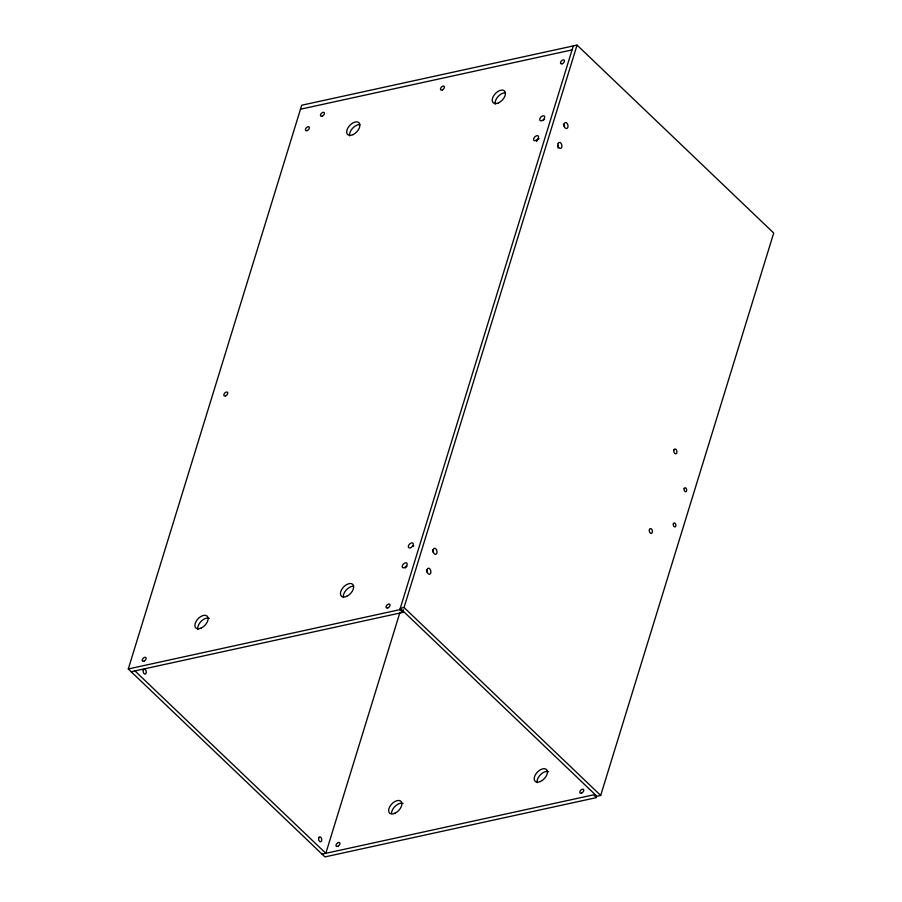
<?xml version="1.0" encoding="UTF-8"?>
<svg xmlns="http://www.w3.org/2000/svg" width="902" height="902" viewBox="0 0 902 902"><rect width="100%" height="100%" fill="white"/><g stroke="black" fill="none" stroke-linecap="round" stroke-linejoin="round"><path stroke-width="1.35" d="M322.048 854.138L593.617 794.831L596.504 797.593L324.945 856.9L128.287 668.968L301.708 105.23L577.054 45.1L773.713 233.032L600.698 795.44L596.91 796.263L400.262 608.343L404.04 607.508L600.698 795.44M128.287 668.968L399.845 609.662L573.277 45.923M399.924 612.458L325.825 853.315L134.962 670.908M404.04 607.508L577.054 45.1M131.173 671.731L402.743 612.424L403.566 609.741M300.49 109.21L572.048 49.903M399.845 609.662L402.743 612.424M563.457 124.408A3.067 1.894 77.7 0 1 564.201 126.618M426.353 570.087A3.067 1.894 77.7 0 1 427.097 572.296M432.475 550.197A3.067 1.894 77.7 0 1 433.208 552.396M557.955 145.718A3.067 1.894 77.7 0 1 557.943 147.984M495.254 104.102A8.186 4.758 -46.3 0 1 497.983 96.649A8.186 4.758 -46.3 0 1 505.334 92.827M349.705 135.886A8.186 4.758 -46.3 0 1 352.434 128.434A8.186 4.758 -46.3 0 1 359.785 124.611M343.459 597.53A8.186 4.758 -46.3 0 1 346.176 590.077A8.186 4.758 -46.3 0 1 353.539 586.266M197.91 629.314A8.186 4.758 -46.3 0 1 201.371 621.095A8.186 4.758 -46.3 0 1 209.298 618.377M543.432 120.259A3.067 1.781 -46.3 0 1 544.571 119.154M536.611 141.467A3.067 1.781 -46.3 0 1 539.103 138.683M413.172 546.274A3.067 1.781 -46.3 0 1 413.826 545.902M405.483 567.922A3.067 1.781 -46.3 0 1 407.05 566.174M537.22 782.699A8.186 4.758 -46.3 0 1 540.693 774.48A8.186 4.758 -46.3 0 1 548.619 771.762M391.536 813.029A8.186 4.758 -46.3 0 1 395.933 805.554A8.186 4.758 -46.3 0 1 403.07 803.547M673.907 450.03A2.458 1.511 77.7 0 0 675.542 453.83A2.458 1.511 77.7 0 0 676.601 450.38A2.458 1.511 77.7 0 0 673.907 450.03M427.12 569.489A3.067 1.894 77.7 0 0 429.16 574.236A3.067 1.894 77.7 0 0 430.491 569.929A3.067 1.894 77.7 0 0 427.12 569.489M649.417 529.621A2.458 1.511 77.7 0 0 651.052 533.409A2.458 1.511 77.7 0 0 652.112 529.97A2.458 1.511 77.7 0 0 649.417 529.621M433.242 549.6A3.067 1.894 77.7 0 0 435.283 554.347A3.067 1.894 77.7 0 0 436.613 550.028A3.067 1.894 77.7 0 0 433.242 549.6M564.224 123.811A3.067 1.894 77.7 0 0 566.276 128.558A3.067 1.894 77.7 0 0 567.606 124.239A3.067 1.894 77.7 0 0 564.224 123.811M558.101 143.7A3.067 1.894 77.7 0 0 560.153 148.447A3.067 1.894 77.7 0 0 561.484 144.14A3.067 1.894 77.7 0 0 558.101 143.7M684.178 488.602A2.052 1.263 77.7 0 0 685.543 491.759A2.052 1.263 77.7 0 0 686.422 488.895A2.052 1.263 77.7 0 0 684.178 488.602M673.366 523.746A2.052 1.263 77.7 0 0 674.73 526.915A2.052 1.263 77.7 0 0 675.609 524.039A2.052 1.263 77.7 0 0 673.366 523.746M322.33 116.132A2.458 1.432 -46.3 0 0 324.201 112.615A2.458 1.432 -46.3 0 0 320.762 114.204A2.458 1.432 -46.3 0 0 322.33 116.132M442.352 89.918A2.458 1.432 -46.3 0 0 444.224 86.412A2.458 1.432 -46.3 0 0 440.785 87.99A2.458 1.432 -46.3 0 0 442.352 89.918M562.386 63.704A2.458 1.432 -46.3 0 0 564.257 60.197A2.458 1.432 -46.3 0 0 560.818 61.776A2.458 1.432 -46.3 0 0 562.386 63.704M307.311 130.542A2.458 1.432 -46.3 0 0 309.183 127.035A2.458 1.432 -46.3 0 0 305.744 128.614A2.458 1.432 -46.3 0 0 307.311 130.542M225.692 395.831A2.458 1.432 -46.3 0 0 227.563 392.325A2.458 1.432 -46.3 0 0 224.136 393.903A2.458 1.432 -46.3 0 0 225.692 395.831M144.083 661.121A2.458 1.432 -46.3 0 0 145.955 657.614A2.458 1.432 -46.3 0 0 142.516 659.193A2.458 1.432 -46.3 0 0 144.083 661.121M387.928 607.869A2.458 1.432 -46.3 0 0 389.799 604.363A2.458 1.432 -46.3 0 0 386.36 605.941A2.458 1.432 -46.3 0 0 387.928 607.869M352.953 134.657A8.186 4.758 -46.3 0 0 359.188 122.954A8.186 4.758 -46.3 0 0 347.732 128.219A8.186 4.758 -46.3 0 0 352.953 134.657M498.502 102.873A8.186 4.758 -46.3 0 0 504.737 91.158A8.186 4.758 -46.3 0 0 493.281 96.435A8.186 4.758 -46.3 0 0 498.502 102.873M346.706 596.312A8.186 4.758 -46.3 0 0 352.941 584.597A8.186 4.758 -46.3 0 0 341.486 589.874A8.186 4.758 -46.3 0 0 346.706 596.312M201.157 628.096A8.186 4.758 -46.3 0 0 207.392 616.382A8.186 4.758 -46.3 0 0 195.937 621.658A8.186 4.758 -46.3 0 0 201.157 628.096M542.068 120.564A3.067 1.781 -46.3 0 0 544.413 116.166A3.067 1.781 -46.3 0 0 540.118 118.151A3.067 1.781 -46.3 0 0 542.068 120.564M535.946 140.453A3.067 1.781 -46.3 0 0 538.291 136.067A3.067 1.781 -46.3 0 0 533.995 138.04A3.067 1.781 -46.3 0 0 535.946 140.453M410.669 547.672A3.067 1.781 -46.3 0 0 413.015 543.286A3.067 1.781 -46.3 0 0 408.719 545.259A3.067 1.781 -46.3 0 0 410.669 547.672M404.558 567.572A3.067 1.781 -46.3 0 0 406.892 563.175A3.067 1.781 -46.3 0 0 402.596 565.159A3.067 1.781 -46.3 0 0 404.558 567.572M540.467 781.482A8.186 4.758 -46.3 0 0 546.702 769.767A8.186 4.758 -46.3 0 0 535.247 775.043A8.186 4.758 -46.3 0 0 540.467 781.482M337.844 846.29A2.458 1.432 -46.3 0 0 339.716 842.784A2.458 1.432 -46.3 0 0 336.288 844.362A2.458 1.432 -46.3 0 0 337.844 846.29M394.918 813.266A8.186 4.758 -46.3 0 0 401.153 801.551A8.186 4.758 -46.3 0 0 389.698 806.828A8.186 4.758 -46.3 0 0 394.918 813.266M581.689 793.038A2.458 1.432 -46.3 0 0 583.56 789.532A2.458 1.432 -46.3 0 0 580.121 791.11A2.458 1.432 -46.3 0 0 581.689 793.038M143.26 670.265A2.458 1.511 77.7 0 0 144.906 674.065A2.458 1.511 77.7 0 0 145.966 670.614A2.458 1.511 77.7 0 0 143.26 670.265M318.71 837.924A2.458 1.511 77.7 0 0 320.357 841.724A2.458 1.511 77.7 0 0 321.416 838.274A2.458 1.511 77.7 0 0 318.71 837.924"/></g></svg>
